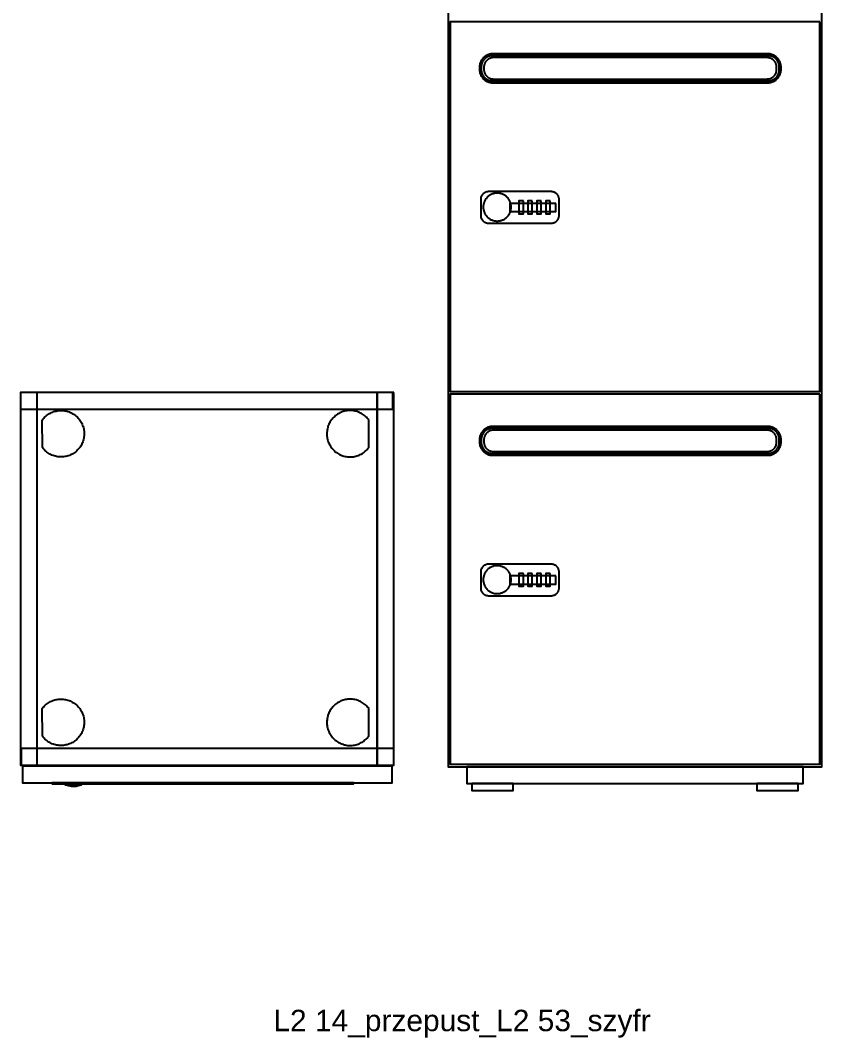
# Model space of a CAD drawing. Header units: millimetres. Extents: x 1075 to 13200, y 678 to 7235.
# Drawn here: x 4226 to 5087, y 921 to 2014 of the extents above; entities that cross this region are included whole.
import ezdxf

# ---------------------------------------------------------------- set-up
doc = ezdxf.new("R2010")
doc.units = ezdxf.units.MM
doc.styles.add('Arial', font='arial.ttf')

msp = doc.modelspace()

# ---------------------------------------------------------------- linework, layer by layer
at = {"color": 0}
for points in [[(4627.3, 1613.9), (4226.3, 1613.9), (4226.3, 1213.9), (4627.3, 1213.9)], [(4244.4, 1613.9), (4226.4, 1613.9), (4226.4, 1213.9), (4244.4, 1213.9)], [(4626.4, 1613.9), (4226.4, 1613.9), (4226.4, 1596.1), (4626.4, 1596.1)], [(4244.3, 1613.9), (4226.4, 1613.9), (4226.4, 1214), (4244.3, 1214)], [(4627.2, 1614), (4609.2, 1614), (4609.2, 1214), (4627.2, 1214)], [(4627.3, 1613.9), (4609.3, 1613.9), (4609.3, 1213.9), (4627.3, 1213.9)], [(4249.8, 1584.3), (4250.6, 1585.4), (4251.5, 1586.4), (4252.4, 1587.4), (4253.4, 1588.3), (4254.4, 1589.1), (4255.4, 1589.9), (4256.5, 1590.7), (4257.6, 1591.3), (4258.7, 1591.9), (4259.9, 1592.5), (4261.1, 1593), (4262.3, 1593.4), (4263.5, 1593.8), (4264.8, 1594), (4266, 1594.3), (4267.3, 1594.5), (4268.5, 1594.6), (4269.8, 1594.6), (4271.1, 1594.6), (4272.3, 1594.5), (4273.6, 1594.3), (4274.9, 1594.1), (4276.1, 1593.8), (4277.4, 1593.5), (4278.6, 1593.1), (4279.8, 1592.6), (4281, 1592), (4282.1, 1591.4), (4283.3, 1590.8), (4284.4, 1590), (4285.5, 1589.2), (4286.5, 1588.3), (4287.5, 1587.4), (4288.5, 1586.4), (4289.3, 1585.4), (4290.1, 1584.3), (4290.9, 1583.2), (4291.6, 1582.1), (4292.2, 1581), (4292.7, 1579.8), (4293.2, 1578.6), (4293.7, 1577.4), (4294, 1576.2), (4294.3, 1574.9), (4294.5, 1573.7), (4294.7, 1572.4), (4294.8, 1571.1), (4294.9, 1569.9), (4294.8, 1568.6), (4294.8, 1567.3), (4294.6, 1566.1), (4294.4, 1564.8), (4294.1, 1563.6), (4293.8, 1562.3), (4293.4, 1561.1), (4292.9, 1559.9), (4292.4, 1558.8), (4291.8, 1557.6), (4291.1, 1556.5), (4290.4, 1555.4), (4289.6, 1554.3), (4288.7, 1553.3), (4287.8, 1552.3), (4286.8, 1551.3), (4285.8, 1550.4), (4284.7, 1549.6), (4283.6, 1548.8), (4282.5, 1548.1), (4281.3, 1547.5), (4280.1, 1546.9), (4278.9, 1546.4), (4277.7, 1546), (4276.5, 1545.6), (4275.2, 1545.3), (4274, 1545.1), (4272.7, 1544.9), (4271.4, 1544.8), (4270.2, 1544.8), (4268.9, 1544.8), (4267.6, 1544.9), (4266.4, 1545), (4265.1, 1545.3), (4263.9, 1545.5), (4262.6, 1545.9), (4261.4, 1546.3), (4260.2, 1546.7), (4259.1, 1547.3), (4257.9, 1547.9), (4256.8, 1548.5), (4255.7, 1549.2), (4254.7, 1550), (4253.7, 1550.8), (4252.7, 1551.7), (4251.7, 1552.7), (4250.8, 1553.7), (4250, 1554.8)], [(4600.5, 1584.3), (4599.7, 1585.4), (4598.8, 1586.4), (4597.9, 1587.4), (4596.9, 1588.3), (4595.9, 1589.1), (4594.9, 1589.9), (4593.8, 1590.7), (4592.7, 1591.3), (4591.5, 1591.9), (4590.4, 1592.5), (4589.2, 1593), (4588, 1593.4), (4586.8, 1593.8), (4585.5, 1594), (4584.3, 1594.3), (4583, 1594.5), (4581.8, 1594.6), (4580.5, 1594.6), (4579.2, 1594.6), (4578, 1594.5), (4576.7, 1594.3), (4575.4, 1594.1), (4574.2, 1593.8), (4572.9, 1593.5), (4571.7, 1593.1), (4570.5, 1592.6), (4569.3, 1592), (4568.2, 1591.4), (4567, 1590.8), (4565.9, 1590), (4564.8, 1589.2), (4563.8, 1588.3), (4562.8, 1587.4), (4561.8, 1586.4), (4561, 1585.4), (4560.1, 1584.3), (4559.4, 1583.2), (4558.7, 1582.1), (4558.1, 1581), (4557.6, 1579.8), (4557.1, 1578.6), (4556.6, 1577.4), (4556.3, 1576.2), (4556, 1574.9), (4555.7, 1573.7), (4555.6, 1572.4), (4555.5, 1571.1), (4555.4, 1569.9), (4555.4, 1568.6), (4555.5, 1567.3), (4555.7, 1566.1), (4555.9, 1564.8), (4556.2, 1563.6), (4556.5, 1562.3), (4556.9, 1561.1), (4557.4, 1559.9), (4557.9, 1558.8), (4558.5, 1557.6), (4559.2, 1556.5), (4559.9, 1555.4), (4560.7, 1554.3), (4561.6, 1553.3), (4562.5, 1552.3), (4563.5, 1551.3), (4564.5, 1550.4), (4565.6, 1549.6), (4566.7, 1548.8), (4567.8, 1548.1), (4569, 1547.5), (4570.2, 1546.9), (4571.4, 1546.4), (4572.6, 1546), (4573.8, 1545.6), (4575.1, 1545.3), (4576.3, 1545.1), (4577.6, 1544.9), (4578.9, 1544.8), (4580.1, 1544.8), (4581.4, 1544.8), (4582.7, 1544.9), (4583.9, 1545), (4585.2, 1545.3), (4586.4, 1545.5), (4587.6, 1545.9), (4588.9, 1546.3), (4590, 1546.7), (4591.2, 1547.3), (4592.4, 1547.9), (4593.5, 1548.5), (4594.6, 1549.2), (4595.6, 1550), (4596.6, 1550.8), (4597.6, 1551.7), (4598.6, 1552.7), (4599.5, 1553.7), (4600.3, 1554.8)], [(4249.8, 1274.5), (4250.6, 1275.6), (4251.5, 1276.6), (4252.4, 1277.6), (4253.4, 1278.5), (4254.4, 1279.3), (4255.4, 1280.1), (4256.5, 1280.8), (4257.6, 1281.5), (4258.7, 1282.1), (4259.9, 1282.7), (4261.1, 1283.1), (4262.3, 1283.6), (4263.5, 1283.9), (4264.8, 1284.2), (4266, 1284.5), (4267.3, 1284.6), (4268.5, 1284.7), (4269.8, 1284.8), (4271.1, 1284.8), (4272.3, 1284.7), (4273.6, 1284.5), (4274.9, 1284.3), (4276.1, 1284), (4277.4, 1283.7), (4278.6, 1283.3), (4279.8, 1282.8), (4281, 1282.2), (4282.1, 1281.6), (4283.3, 1280.9), (4284.4, 1280.2), (4285.5, 1279.4), (4286.5, 1278.5), (4287.5, 1277.5), (4288.5, 1276.6), (4289.3, 1275.5), (4290.1, 1274.5), (4290.9, 1273.4), (4291.6, 1272.3), (4292.2, 1271.1), (4292.7, 1270), (4293.2, 1268.8), (4293.7, 1267.6), (4294, 1266.3), (4294.3, 1265.1), (4294.5, 1263.8), (4294.7, 1262.6), (4294.8, 1261.3), (4294.9, 1260.1), (4294.8, 1258.8), (4294.8, 1257.5), (4294.6, 1256.3), (4294.4, 1255), (4294.1, 1253.8), (4293.8, 1252.5), (4293.4, 1251.3), (4292.9, 1250.1), (4292.4, 1248.9), (4291.8, 1247.8), (4291.1, 1246.7), (4290.4, 1245.6), (4289.6, 1244.5), (4288.7, 1243.5), (4287.8, 1242.5), (4286.8, 1241.5), (4285.8, 1240.6), (4284.7, 1239.8), (4283.6, 1239), (4282.5, 1238.3), (4281.3, 1237.7), (4280.1, 1237.1), (4278.9, 1236.6), (4277.7, 1236.2), (4276.5, 1235.8), (4275.2, 1235.5), (4274, 1235.3), (4272.7, 1235.1), (4271.4, 1235), (4270.2, 1235), (4268.9, 1235), (4267.6, 1235.1), (4266.4, 1235.2), (4265.1, 1235.4), (4263.9, 1235.7), (4262.6, 1236.1), (4261.4, 1236.5), (4260.2, 1236.9), (4259.1, 1237.5), (4257.9, 1238), (4256.8, 1238.7), (4255.7, 1239.4), (4254.7, 1240.2), (4253.7, 1241), (4252.7, 1241.9), (4251.7, 1242.9), (4250.8, 1243.9), (4250, 1245)], [(4600.5, 1274.5), (4599.7, 1275.6), (4598.8, 1276.6), (4597.9, 1277.6), (4596.9, 1278.5), (4595.9, 1279.3), (4594.9, 1280.1), (4593.8, 1280.8), (4592.7, 1281.5), (4591.5, 1282.1), (4590.4, 1282.7), (4589.2, 1283.1), (4588, 1283.6), (4586.8, 1283.9), (4585.5, 1284.2), (4584.3, 1284.5), (4583, 1284.6), (4581.8, 1284.7), (4580.5, 1284.8), (4579.2, 1284.8), (4578, 1284.7), (4576.7, 1284.5), (4575.4, 1284.3), (4574.2, 1284), (4572.9, 1283.7), (4571.7, 1283.3), (4570.5, 1282.8), (4569.3, 1282.2), (4568.2, 1281.6), (4567, 1280.9), (4565.9, 1280.2), (4564.8, 1279.4), (4563.8, 1278.5), (4562.8, 1277.5), (4561.8, 1276.6), (4561, 1275.5), (4560.1, 1274.5), (4559.4, 1273.4), (4558.7, 1272.3), (4558.1, 1271.1), (4557.6, 1270), (4557.1, 1268.8), (4556.6, 1267.6), (4556.3, 1266.3), (4556, 1265.1), (4555.7, 1263.8), (4555.6, 1262.6), (4555.5, 1261.3), (4555.4, 1260.1), (4555.4, 1258.8), (4555.5, 1257.5), (4555.7, 1256.3), (4555.9, 1255), (4556.2, 1253.8), (4556.5, 1252.5), (4556.9, 1251.3), (4557.4, 1250.1), (4557.9, 1248.9), (4558.5, 1247.8), (4559.2, 1246.7), (4559.9, 1245.6), (4560.7, 1244.5), (4561.6, 1243.5), (4562.5, 1242.5), (4563.5, 1241.5), (4564.5, 1240.6), (4565.6, 1239.8), (4566.7, 1239), (4567.8, 1238.3), (4569, 1237.7), (4570.2, 1237.1), (4571.4, 1236.6), (4572.6, 1236.2), (4573.8, 1235.8), (4575.1, 1235.5), (4576.3, 1235.3), (4577.6, 1235.1), (4578.9, 1235), (4580.1, 1235), (4581.4, 1235), (4582.7, 1235.1), (4583.9, 1235.2), (4585.2, 1235.4), (4586.4, 1235.7), (4587.6, 1236.1), (4588.9, 1236.5), (4590, 1236.9), (4591.2, 1237.5), (4592.4, 1238), (4593.5, 1238.7), (4594.6, 1239.4), (4595.6, 1240.2), (4596.6, 1241), (4597.6, 1241.9), (4598.6, 1242.9), (4599.5, 1243.9), (4600.3, 1245)], [(4627.3, 1231.9), (4227.3, 1231.9), (4227.3, 1213.9), (4627.3, 1213.9)], [(4625.7, 1212.8), (4228.7, 1212.8), (4228.7, 1194.8), (4625.7, 1194.8)], [(4584.2, 1194.9), (4260.2, 1194.9), (4260.2, 1194.4), (4260.2, 1194.4), (4260.2, 1194.3), (4260.3, 1194.3), (4260.3, 1194.3), (4260.3, 1194.3), (4260.3, 1194.2), (4260.3, 1194.2), (4260.3, 1194.2), (4260.3, 1194.2), (4260.3, 1194.1), (4260.3, 1194.1), (4260.3, 1194.1), (4260.3, 1194.1), (4260.4, 1194.1), (4260.4, 1194), (4260.4, 1194), (4260.4, 1194), (4260.4, 1194), (4260.5, 1194), (4260.5, 1194), (4260.5, 1193.9), (4260.5, 1193.9), (4260.5, 1193.9), (4260.6, 1193.9), (4260.6, 1193.9), (4260.6, 1193.9), (4260.6, 1193.9), (4260.7, 1193.9), (4260.7, 1193.9), (4260.7, 1193.9), (4260.7, 1193.9), (4260.8, 1193.9), (4583.7, 1193.9), (4583.7, 1193.9), (4583.8, 1193.9), (4583.8, 1193.9), (4583.8, 1193.9), (4583.8, 1193.9), (4583.9, 1193.9), (4583.9, 1193.9), (4583.9, 1193.9), (4583.9, 1193.9), (4584, 1193.9), (4584, 1193.9), (4584, 1194), (4584, 1194), (4584, 1194), (4584.1, 1194), (4584.1, 1194), (4584.1, 1194), (4584.1, 1194.1), (4584.1, 1194.1), (4584.1, 1194.1), (4584.2, 1194.1), (4584.2, 1194.1), (4584.2, 1194.2), (4584.2, 1194.2), (4584.2, 1194.2), (4584.2, 1194.2), (4584.2, 1194.3), (4584.2, 1194.3), (4584.2, 1194.3), (4584.2, 1194.3), (4584.2, 1194.4), (4584.2, 1194.4)], [(4292, 1193.9), (4274.5, 1193.9), (4274.5, 1192.7), (4292, 1192.7)]]:
    msp.add_lwpolyline(points, close=True, dxfattribs=at)
msp.add_lwpolyline([(4275.5, 1192.7), (4276.8, 1192.3), (4278, 1191.9), (4279.4, 1191.6), (4280.7, 1191.4), (4282, 1191.2), (4283.4, 1191.2), (4284.8, 1191.2), (4286.1, 1191.4), (4287.4, 1191.6), (4288.8, 1191.9), (4290.1, 1192.3), (4291.3, 1192.7)], dxfattribs=at)
for points in [[(5086.7, 2812, 0), (4685.7, 2812, 0), (4685.7, 1212, 0), (5086.7, 1212, 0)], [(5084.7, 2012, 0), (4687.7, 2012, 0), (4687.7, 1615, 0), (5084.7, 1615, 0)], [(5043.2, 1963, 0), (5043.2, 1963.7, 0), (5043.1, 1964.5, 0), (5043, 1965.2, 0), (5042.9, 1965.9, 0), (5042.7, 1966.6, 0), (5042.5, 1967.3, 0), (5042.3, 1968, 0), (5042, 1968.6, 0), (5041.7, 1969.3, 0), (5041.4, 1969.9, 0), (5041.1, 1970.5, 0), (5040.7, 1971.1, 0), (5040.3, 1971.7, 0), (5039.9, 1972.2, 0), (5039.4, 1972.8, 0), (5038.9, 1973.3, 0), (5038.4, 1973.7, 0), (5037.9, 1974.2, 0), (5037.3, 1974.6, 0), (5036.8, 1975, 0), (5036.2, 1975.4, 0), (5035.6, 1975.8, 0), (5034.9, 1976.1, 0), (5034.3, 1976.4, 0), (5033.6, 1976.6, 0), (5033, 1976.9, 0), (5032.3, 1977.1, 0), (5031.6, 1977.2, 0), (5030.9, 1977.4, 0), (5030.1, 1977.4, 0), (5029.4, 1977.5, 0), (5028.7, 1977.5, 0), (4733.7, 1977.5, 0), (4733, 1977.5, 0), (4732.2, 1977.4, 0), (4731.5, 1977.4, 0), (4730.8, 1977.2, 0), (4730.1, 1977.1, 0), (4729.4, 1976.9, 0), (4728.7, 1976.6, 0), (4728, 1976.4, 0), (4727.4, 1976.1, 0), (4726.8, 1975.8, 0), (4726.2, 1975.4, 0), (4725.6, 1975, 0), (4725, 1974.6, 0), (4724.5, 1974.2, 0), (4723.9, 1973.7, 0), (4723.4, 1973.3, 0), (4723, 1972.8, 0), (4722.5, 1972.2, 0), (4722.1, 1971.7, 0), (4721.7, 1971.1, 0), (4721.3, 1970.5, 0), (4720.9, 1969.9, 0), (4720.6, 1969.3, 0), (4720.3, 1968.6, 0), (4720.1, 1968, 0), (4719.8, 1967.3, 0), (4719.6, 1966.6, 0), (4719.5, 1965.9, 0), (4719.3, 1965.2, 0), (4719.3, 1964.5, 0), (4719.2, 1963.7, 0), (4719.2, 1963, 0), (4719.2, 1961, 0), (4719.2, 1960.3, 0), (4719.3, 1959.6, 0), (4719.3, 1958.8, 0), (4719.5, 1958.1, 0), (4719.6, 1957.4, 0), (4719.8, 1956.7, 0), (4720.1, 1956.1, 0), (4720.3, 1955.4, 0), (4720.6, 1954.7, 0), (4720.9, 1954.1, 0), (4721.3, 1953.5, 0), (4721.7, 1952.9, 0), (4722.1, 1952.4, 0), (4722.5, 1951.8, 0), (4723, 1951.3, 0), (4723.4, 1950.8, 0), (4723.9, 1950.3, 0), (4724.5, 1949.8, 0), (4725, 1949.4, 0), (4725.6, 1949, 0), (4726.2, 1948.6, 0), (4726.8, 1948.3, 0), (4727.4, 1948, 0), (4728, 1947.7, 0), (4728.7, 1947.4, 0), (4729.4, 1947.2, 0), (4730.1, 1947, 0), (4730.8, 1946.8, 0), (4731.5, 1946.7, 0), (4732.2, 1946.6, 0), (4733, 1946.5, 0), (4733.7, 1946.5, 0), (5028.7, 1946.5, 0), (5029.4, 1946.5, 0), (5030.1, 1946.6, 0), (5030.9, 1946.7, 0), (5031.6, 1946.8, 0), (5032.3, 1947, 0), (5033, 1947.2, 0), (5033.6, 1947.4, 0), (5034.3, 1947.7, 0), (5034.9, 1948, 0), (5035.6, 1948.3, 0), (5036.2, 1948.6, 0), (5036.8, 1949, 0), (5037.3, 1949.4, 0), (5037.9, 1949.8, 0), (5038.4, 1950.3, 0), (5038.9, 1950.8, 0), (5039.4, 1951.3, 0), (5039.9, 1951.8, 0), (5040.3, 1952.4, 0), (5040.7, 1952.9, 0), (5041.1, 1953.5, 0), (5041.4, 1954.1, 0), (5041.7, 1954.7, 0), (5042, 1955.4, 0), (5042.3, 1956.1, 0), (5042.5, 1956.7, 0), (5042.7, 1957.4, 0), (5042.9, 1958.1, 0), (5043, 1958.8, 0), (5043.1, 1959.6, 0), (5043.2, 1960.3, 0), (5043.2, 1961, 0)], [(5041.2, 1963.5, 0), (5041.2, 1964.1, 0), (5041.1, 1964.7, 0), (5041, 1965.3, 0), (5040.9, 1965.9, 0), (5040.8, 1966.5, 0), (5040.6, 1967.1, 0), (5040.4, 1967.6, 0), (5040.2, 1968.2, 0), (5040, 1968.7, 0), (5039.7, 1969.2, 0), (5039.4, 1969.7, 0), (5039.1, 1970.2, 0), (5038.8, 1970.7, 0), (5038.4, 1971.2, 0), (5038.1, 1971.6, 0), (5037.7, 1972, 0), (5037.2, 1972.4, 0), (5036.8, 1972.8, 0), (5036.4, 1973.1, 0), (5035.9, 1973.5, 0), (5035.4, 1973.8, 0), (5034.9, 1974.1, 0), (5034.4, 1974.3, 0), (5033.8, 1974.6, 0), (5033.3, 1974.8, 0), (5032.7, 1975, 0), (5032.2, 1975.1, 0), (5031.6, 1975.3, 0), (5031, 1975.4, 0), (5030.4, 1975.5, 0), (5029.8, 1975.5, 0), (5029.2, 1975.5, 0), (4733.2, 1975.5, 0), (4732.6, 1975.5, 0), (4732, 1975.5, 0), (4731.4, 1975.4, 0), (4730.8, 1975.3, 0), (4730.2, 1975.1, 0), (4729.6, 1975, 0), (4729.1, 1974.8, 0), (4728.5, 1974.6, 0), (4728, 1974.3, 0), (4727.5, 1974.1, 0), (4727, 1973.8, 0), (4726.5, 1973.5, 0), (4726, 1973.1, 0), (4725.5, 1972.8, 0), (4725.1, 1972.4, 0), (4724.7, 1972, 0), (4724.3, 1971.6, 0), (4723.9, 1971.2, 0), (4723.6, 1970.7, 0), (4723.2, 1970.2, 0), (4722.9, 1969.7, 0), (4722.6, 1969.2, 0), (4722.4, 1968.7, 0), (4722.1, 1968.2, 0), (4721.9, 1967.6, 0), (4721.7, 1967.1, 0), (4721.6, 1966.5, 0), (4721.4, 1965.9, 0), (4721.3, 1965.3, 0), (4721.2, 1964.7, 0), (4721.2, 1964.1, 0), (4721.2, 1963.5, 0), (4721.2, 1960.5, 0), (4721.2, 1959.9, 0), (4721.2, 1959.3, 0), (4721.3, 1958.7, 0), (4721.4, 1958.1, 0), (4721.6, 1957.5, 0), (4721.7, 1957, 0), (4721.9, 1956.4, 0), (4722.1, 1955.9, 0), (4722.4, 1955.3, 0), (4722.6, 1954.8, 0), (4722.9, 1954.3, 0), (4723.2, 1953.8, 0), (4723.6, 1953.3, 0), (4723.9, 1952.9, 0), (4724.3, 1952.5, 0), (4724.7, 1952, 0), (4725.1, 1951.6, 0), (4725.5, 1951.3, 0), (4726, 1950.9, 0), (4726.5, 1950.6, 0), (4727, 1950.3, 0), (4727.5, 1950, 0), (4728, 1949.7, 0), (4728.5, 1949.5, 0), (4729.1, 1949.2, 0), (4729.6, 1949.1, 0), (4730.2, 1948.9, 0), (4730.8, 1948.8, 0), (4731.4, 1948.7, 0), (4732, 1948.6, 0), (4732.6, 1948.5, 0), (4733.2, 1948.5, 0), (5029.2, 1948.5, 0), (5029.8, 1948.5, 0), (5030.4, 1948.6, 0), (5031, 1948.7, 0), (5031.6, 1948.8, 0), (5032.2, 1948.9, 0), (5032.7, 1949.1, 0), (5033.3, 1949.2, 0), (5033.8, 1949.5, 0), (5034.4, 1949.7, 0), (5034.9, 1950, 0), (5035.4, 1950.3, 0), (5035.9, 1950.6, 0), (5036.4, 1950.9, 0), (5036.8, 1951.3, 0), (5037.2, 1951.6, 0), (5037.7, 1952, 0), (5038.1, 1952.5, 0), (5038.4, 1952.9, 0), (5038.8, 1953.3, 0), (5039.1, 1953.8, 0), (5039.4, 1954.3, 0), (5039.7, 1954.8, 0), (5040, 1955.3, 0), (5040.2, 1955.9, 0), (5040.4, 1956.4, 0), (5040.6, 1957, 0), (5040.8, 1957.5, 0), (5040.9, 1958.1, 0), (5041, 1958.7, 0), (5041.1, 1959.3, 0), (5041.2, 1959.9, 0), (5041.2, 1960.5, 0)], [(5038.3, 1963.3, 0), (5038.3, 1963.8, 0), (5038.2, 1964.4, 0), (5038.2, 1964.9, 0), (5038.1, 1965.4, 0), (5038, 1965.9, 0), (5037.8, 1966.3, 0), (5037.7, 1966.8, 0), (5037.5, 1967.3, 0), (5037.3, 1967.7, 0), (5037.1, 1968.2, 0), (5036.8, 1968.6, 0), (5036.5, 1969, 0), (5036.3, 1969.4, 0), (5036, 1969.8, 0), (5035.6, 1970.2, 0), (5035.3, 1970.5, 0), (5035, 1970.8, 0), (5034.6, 1971.2, 0), (5034.2, 1971.5, 0), (5033.8, 1971.8, 0), (5033.4, 1972, 0), (5033, 1972.3, 0), (5032.5, 1972.5, 0), (5032.1, 1972.7, 0), (5031.6, 1972.9, 0), (5031.1, 1973, 0), (5030.7, 1973.2, 0), (5030.2, 1973.3, 0), (5029.7, 1973.4, 0), (5029.2, 1973.4, 0), (5028.6, 1973.5, 0), (5028.1, 1973.5, 0), (4734.2, 1973.5, 0), (4733.7, 1973.5, 0), (4733.2, 1973.4, 0), (4732.7, 1973.4, 0), (4732.2, 1973.3, 0), (4731.7, 1973.2, 0), (4731.2, 1973, 0), (4730.7, 1972.9, 0), (4730.3, 1972.7, 0), (4729.8, 1972.5, 0), (4729.4, 1972.3, 0), (4729, 1972, 0), (4728.6, 1971.8, 0), (4728.2, 1971.5, 0), (4727.8, 1971.2, 0), (4727.4, 1970.8, 0), (4727, 1970.5, 0), (4726.7, 1970.2, 0), (4726.4, 1969.8, 0), (4726.1, 1969.4, 0), (4725.8, 1969, 0), (4725.5, 1968.6, 0), (4725.3, 1968.2, 0), (4725.1, 1967.7, 0), (4724.9, 1967.3, 0), (4724.7, 1966.8, 0), (4724.5, 1966.3, 0), (4724.4, 1965.9, 0), (4724.3, 1965.4, 0), (4724.2, 1964.9, 0), (4724.1, 1964.4, 0), (4724.1, 1963.8, 0), (4724.1, 1963.3, 0), (4724.1, 1960.7, 0), (4724.1, 1960.2, 0), (4724.1, 1959.7, 0), (4724.2, 1959.2, 0), (4724.3, 1958.7, 0), (4724.4, 1958.2, 0), (4724.5, 1957.7, 0), (4724.7, 1957.2, 0), (4724.9, 1956.8, 0), (4725.1, 1956.3, 0), (4725.3, 1955.9, 0), (4725.5, 1955.4, 0), (4725.8, 1955, 0), (4726.1, 1954.6, 0), (4726.4, 1954.3, 0), (4726.7, 1953.9, 0), (4727, 1953.5, 0), (4727.4, 1953.2, 0), (4727.8, 1952.9, 0), (4728.2, 1952.6, 0), (4728.6, 1952.3, 0), (4729, 1952, 0), (4729.4, 1951.8, 0), (4729.8, 1951.6, 0), (4730.3, 1951.3, 0), (4730.7, 1951.2, 0), (4731.2, 1951, 0), (4731.7, 1950.9, 0), (4732.2, 1950.8, 0), (4732.7, 1950.7, 0), (4733.2, 1950.6, 0), (4733.7, 1950.6, 0), (4734.2, 1950.5, 0), (5028.1, 1950.5, 0), (5028.6, 1950.6, 0), (5029.2, 1950.6, 0), (5029.7, 1950.7, 0), (5030.2, 1950.8, 0), (5030.7, 1950.9, 0), (5031.1, 1951, 0), (5031.6, 1951.2, 0), (5032.1, 1951.3, 0), (5032.5, 1951.6, 0), (5033, 1951.8, 0), (5033.4, 1952, 0), (5033.8, 1952.3, 0), (5034.2, 1952.6, 0), (5034.6, 1952.9, 0), (5035, 1953.2, 0), (5035.3, 1953.5, 0), (5035.6, 1953.9, 0), (5036, 1954.3, 0), (5036.3, 1954.6, 0), (5036.5, 1955, 0), (5036.8, 1955.4, 0), (5037.1, 1955.9, 0), (5037.3, 1956.3, 0), (5037.5, 1956.8, 0), (5037.7, 1957.2, 0), (5037.8, 1957.7, 0), (5038, 1958.2, 0), (5038.1, 1958.7, 0), (5038.2, 1959.2, 0), (5038.2, 1959.7, 0), (5038.3, 1960.2, 0), (5038.3, 1960.7, 0)], [(4804.8, 1821.2, 0.5), (4804.8, 1821.6, 0.5), (4804.7, 1822, 0.5), (4804.7, 1822.5, 0.5), (4804.6, 1822.9, 0.5), (4804.5, 1823.3, 0.5), (4804.4, 1823.7, 0.5), (4804.3, 1824.1, 0.5), (4804.1, 1824.4, 0.5), (4804, 1824.8, 0.5), (4803.8, 1825.2, 0.5), (4803.6, 1825.5, 0.5), (4803.4, 1825.9, 0.5), (4803.1, 1826.2, 0.5), (4802.9, 1826.5, 0.5), (4802.6, 1826.8, 0.5), (4802.3, 1827.1, 0.5), (4802, 1827.4, 0.5), (4801.7, 1827.7, 0.5), (4801.4, 1827.9, 0.5), (4801.1, 1828.1, 0.5), (4800.7, 1828.4, 0.5), (4800.4, 1828.6, 0.5), (4800, 1828.7, 0.5), (4799.7, 1828.9, 0.5), (4799.3, 1829.1, 0.5), (4798.9, 1829.2, 0.5), (4798.5, 1829.3, 0.5), (4798.1, 1829.4, 0.5), (4797.7, 1829.5, 0.5), (4797.2, 1829.5, 0.5), (4796.8, 1829.6, 0.5), (4796.4, 1829.6, 0.5), (4729, 1829.6, 0.5), (4728.5, 1829.6, 0.5), (4728.1, 1829.5, 0.5), (4727.7, 1829.5, 0.5), (4727.3, 1829.4, 0.5), (4726.9, 1829.3, 0.5), (4726.5, 1829.2, 0.5), (4726.1, 1829.1, 0.5), (4725.7, 1828.9, 0.5), (4725.3, 1828.7, 0.5), (4725, 1828.6, 0.5), (4724.6, 1828.4, 0.5), (4724.3, 1828.1, 0.5), (4723.9, 1827.9, 0.5), (4723.6, 1827.7, 0.5), (4723.3, 1827.4, 0.5), (4723, 1827.1, 0.5), (4722.7, 1826.8, 0.5), (4722.5, 1826.5, 0.5), (4722.2, 1826.2, 0.5), (4722, 1825.9, 0.5), (4721.8, 1825.5, 0.5), (4721.6, 1825.2, 0.5), (4721.4, 1824.8, 0.5), (4721.2, 1824.4, 0.5), (4721.1, 1824.1, 0.5), (4720.9, 1823.7, 0.5), (4720.8, 1823.3, 0.5), (4720.7, 1822.9, 0.5), (4720.7, 1822.5, 0.5), (4720.6, 1822, 0.5), (4720.6, 1821.6, 0.5), (4720.6, 1821.2, 0.5), (4720.6, 1804.2, 0.5), (4720.6, 1803.8, 0.5), (4720.6, 1803.4, 0.5), (4720.7, 1802.9, 0.5), (4720.7, 1802.5, 0.5), (4720.8, 1802.1, 0.5), (4720.9, 1801.7, 0.5), (4721.1, 1801.3, 0.5), (4721.2, 1800.9, 0.5), (4721.4, 1800.6, 0.5), (4721.6, 1800.2, 0.5), (4721.8, 1799.9, 0.5), (4722, 1799.5, 0.5), (4722.2, 1799.2, 0.5), (4722.5, 1798.9, 0.5), (4722.7, 1798.6, 0.5), (4723, 1798.3, 0.5), (4723.3, 1798, 0.5), (4723.6, 1797.7, 0.5), (4723.9, 1797.5, 0.5), (4724.3, 1797.2, 0.5), (4724.6, 1797, 0.5), (4725, 1796.8, 0.5), (4725.3, 1796.6, 0.5), (4725.7, 1796.5, 0.5), (4726.1, 1796.3, 0.5), (4726.5, 1796.2, 0.5), (4726.9, 1796.1, 0.5), (4727.3, 1796, 0.5), (4727.7, 1795.9, 0.5), (4728.1, 1795.9, 0.5), (4728.5, 1795.8, 0.5), (4729, 1795.8, 0.5), (4796.4, 1795.8, 0.5), (4796.8, 1795.8, 0.5), (4797.2, 1795.9, 0.5), (4797.7, 1795.9, 0.5), (4798.1, 1796, 0.5), (4798.5, 1796.1, 0.5), (4798.9, 1796.2, 0.5), (4799.3, 1796.3, 0.5), (4799.7, 1796.5, 0.5), (4800, 1796.6, 0.5), (4800.4, 1796.8, 0.5), (4800.7, 1797, 0.5), (4801.1, 1797.2, 0.5), (4801.4, 1797.5, 0.5), (4801.7, 1797.7, 0.5), (4802, 1798, 0.5), (4802.3, 1798.3, 0.5), (4802.6, 1798.6, 0.5), (4802.9, 1798.9, 0.5), (4803.1, 1799.2, 0.5), (4803.4, 1799.5, 0.5), (4803.6, 1799.9, 0.5), (4803.8, 1800.2, 0.5), (4804, 1800.6, 0.5), (4804.1, 1800.9, 0.5), (4804.3, 1801.3, 0.5), (4804.4, 1801.7, 0.5), (4804.5, 1802.1, 0.5), (4804.6, 1802.5, 0.5), (4804.7, 1802.9, 0.5), (4804.7, 1803.4, 0.5), (4804.8, 1803.8, 0.5), (4804.8, 1804.2, 0.5)], [(4753.3, 1813, 0.5), (4753.3, 1813.8, 0.5), (4753.2, 1814.6, 0.5), (4753.1, 1815.3, 0.5), (4753, 1816, 0.5), (4752.8, 1816.8, 0.5), (4752.6, 1817.5, 0.5), (4752.4, 1818.2, 0.5), (4752.1, 1818.9, 0.5), (4751.8, 1819.5, 0.5), (4751.5, 1820.2, 0.5), (4751.1, 1820.8, 0.5), (4750.7, 1821.4, 0.5), (4750.3, 1822, 0.5), (4749.9, 1822.6, 0.5), (4749.4, 1823.1, 0.5), (4748.9, 1823.6, 0.5), (4748.4, 1824.1, 0.5), (4747.8, 1824.6, 0.5), (4747.3, 1825, 0.5), (4746.7, 1825.5, 0.5), (4746.1, 1825.9, 0.5), (4745.4, 1826.2, 0.5), (4744.8, 1826.5, 0.5), (4744.1, 1826.8, 0.5), (4743.4, 1827.1, 0.5), (4742.7, 1827.3, 0.5), (4742, 1827.6, 0.5), (4741.3, 1827.7, 0.5), (4740.6, 1827.9, 0.5), (4739.8, 1827.9, 0.5), (4739.1, 1828, 0.5), (4738.3, 1828, 0.5), (4737.5, 1828, 0.5), (4736.8, 1827.9, 0.5), (4736, 1827.9, 0.5), (4735.3, 1827.7, 0.5), (4734.5, 1827.6, 0.5), (4733.8, 1827.3, 0.5), (4733.1, 1827.1, 0.5), (4732.5, 1826.8, 0.5), (4731.8, 1826.5, 0.5), (4731.1, 1826.2, 0.5), (4730.5, 1825.9, 0.5), (4729.9, 1825.5, 0.5), (4729.3, 1825, 0.5), (4728.7, 1824.6, 0.5), (4728.2, 1824.1, 0.5), (4727.7, 1823.6, 0.5), (4727.2, 1823.1, 0.5), (4726.7, 1822.6, 0.5), (4726.3, 1822, 0.5), (4725.8, 1821.4, 0.5), (4725.5, 1820.8, 0.5), (4725.1, 1820.2, 0.5), (4724.8, 1819.5, 0.5), (4724.5, 1818.9, 0.5), (4724.2, 1818.2, 0.5), (4724, 1817.5, 0.5), (4723.8, 1816.8, 0.5), (4723.6, 1816, 0.5), (4723.5, 1815.3, 0.5), (4723.4, 1814.6, 0.5), (4723.3, 1813.8, 0.5), (4723.3, 1813, 0.5), (4723.3, 1812.2, 0.5), (4723.4, 1811.5, 0.5), (4723.5, 1810.7, 0.5), (4723.6, 1810, 0.5), (4723.8, 1809.3, 0.5), (4724, 1808.6, 0.5), (4724.2, 1807.9, 0.5), (4724.5, 1807.2, 0.5), (4724.8, 1806.5, 0.5), (4725.1, 1805.9, 0.5), (4725.5, 1805.2, 0.5), (4725.8, 1804.6, 0.5), (4726.3, 1804, 0.5), (4726.7, 1803.5, 0.5), (4727.2, 1802.9, 0.5), (4727.7, 1802.4, 0.5), (4728.2, 1801.9, 0.5), (4728.7, 1801.4, 0.5), (4729.3, 1801, 0.5), (4729.9, 1800.6, 0.5), (4730.5, 1800.2, 0.5), (4731.1, 1799.8, 0.5), (4731.8, 1799.5, 0.5), (4732.5, 1799.2, 0.5), (4733.1, 1798.9, 0.5), (4733.8, 1798.7, 0.5), (4734.5, 1798.5, 0.5), (4735.3, 1798.3, 0.5), (4736, 1798.2, 0.5), (4736.8, 1798.1, 0.5), (4737.5, 1798, 0.5), (4738.3, 1798, 0.5), (4739.1, 1798, 0.5), (4739.8, 1798.1, 0.5), (4740.6, 1798.2, 0.5), (4741.3, 1798.3, 0.5), (4742, 1798.5, 0.5), (4742.7, 1798.7, 0.5), (4743.4, 1798.9, 0.5), (4744.1, 1799.2, 0.5), (4744.8, 1799.5, 0.5), (4745.4, 1799.8, 0.5), (4746.1, 1800.2, 0.5), (4746.7, 1800.6, 0.5), (4747.3, 1801, 0.5), (4747.8, 1801.4, 0.5), (4748.4, 1801.9, 0.5), (4748.9, 1802.4, 0.5), (4749.4, 1802.9, 0.5), (4749.9, 1803.5, 0.5), (4750.3, 1804, 0.5), (4750.7, 1804.6, 0.5), (4751.1, 1805.2, 0.5), (4751.5, 1805.9, 0.5), (4751.8, 1806.5, 0.5), (4752.1, 1807.2, 0.5), (4752.4, 1807.9, 0.5), (4752.6, 1808.6, 0.5), (4752.8, 1809.3, 0.5), (4753, 1810, 0.5), (4753.1, 1810.7, 0.5), (4753.2, 1811.5, 0.5), (4753.3, 1812.2, 0.5)], [(4801.4, 1817, 0.5), (4751.7, 1817, 0.5), (4751.7, 1808.2, 0.5), (4801.4, 1808.2, 0.5)], [(4766.5, 1819.6, 0.5), (4761.7, 1819.6, 0.5), (4761.7, 1805.9, 0.5), (4766.5, 1805.9, 0.5)], [(4776, 1819.6, 0.5), (4771.3, 1819.6, 0.5), (4771.3, 1805.9, 0.5), (4776, 1805.9, 0.5)], [(4785.5, 1819.6, 0.5), (4780.8, 1819.6, 0.5), (4780.8, 1805.9, 0.5), (4785.5, 1805.9, 0.5)], [(4795.3, 1819.6, 0.5), (4790.5, 1819.6, 0.5), (4790.5, 1805.9, 0.5), (4795.3, 1805.9, 0.5)], [(5084.7, 1612, 0), (4687.7, 1612, 0), (4687.7, 1215, 0), (5084.7, 1215, 0)], [(5043.2, 1563, 0), (5043.2, 1563.7, 0), (5043.1, 1564.5, 0), (5043, 1565.2, 0), (5042.9, 1565.9, 0), (5042.7, 1566.6, 0), (5042.5, 1567.3, 0), (5042.3, 1568, 0), (5042, 1568.6, 0), (5041.7, 1569.3, 0), (5041.4, 1569.9, 0), (5041.1, 1570.5, 0), (5040.7, 1571.1, 0), (5040.3, 1571.7, 0), (5039.9, 1572.2, 0), (5039.4, 1572.8, 0), (5038.9, 1573.3, 0), (5038.4, 1573.7, 0), (5037.9, 1574.2, 0), (5037.3, 1574.6, 0), (5036.8, 1575, 0), (5036.2, 1575.4, 0), (5035.6, 1575.8, 0), (5034.9, 1576.1, 0), (5034.3, 1576.4, 0), (5033.6, 1576.6, 0), (5033, 1576.9, 0), (5032.3, 1577.1, 0), (5031.6, 1577.2, 0), (5030.9, 1577.4, 0), (5030.1, 1577.4, 0), (5029.4, 1577.5, 0), (5028.7, 1577.5, 0), (4733.7, 1577.5, 0), (4733, 1577.5, 0), (4732.2, 1577.4, 0), (4731.5, 1577.4, 0), (4730.8, 1577.2, 0), (4730.1, 1577.1, 0), (4729.4, 1576.9, 0), (4728.7, 1576.6, 0), (4728, 1576.4, 0), (4727.4, 1576.1, 0), (4726.8, 1575.8, 0), (4726.2, 1575.4, 0), (4725.6, 1575, 0), (4725, 1574.6, 0), (4724.5, 1574.2, 0), (4723.9, 1573.7, 0), (4723.4, 1573.3, 0), (4723, 1572.8, 0), (4722.5, 1572.2, 0), (4722.1, 1571.7, 0), (4721.7, 1571.1, 0), (4721.3, 1570.5, 0), (4720.9, 1569.9, 0), (4720.6, 1569.3, 0), (4720.3, 1568.6, 0), (4720.1, 1568, 0), (4719.8, 1567.3, 0), (4719.6, 1566.6, 0), (4719.5, 1565.9, 0), (4719.3, 1565.2, 0), (4719.3, 1564.5, 0), (4719.2, 1563.7, 0), (4719.2, 1563, 0), (4719.2, 1561, 0), (4719.2, 1560.3, 0), (4719.3, 1559.6, 0), (4719.3, 1558.8, 0), (4719.5, 1558.1, 0), (4719.6, 1557.4, 0), (4719.8, 1556.7, 0), (4720.1, 1556.1, 0), (4720.3, 1555.4, 0), (4720.6, 1554.7, 0), (4720.9, 1554.1, 0), (4721.3, 1553.5, 0), (4721.7, 1552.9, 0), (4722.1, 1552.4, 0), (4722.5, 1551.8, 0), (4723, 1551.3, 0), (4723.4, 1550.8, 0), (4723.9, 1550.3, 0), (4724.5, 1549.8, 0), (4725, 1549.4, 0), (4725.6, 1549, 0), (4726.2, 1548.6, 0), (4726.8, 1548.3, 0), (4727.4, 1548, 0), (4728, 1547.7, 0), (4728.7, 1547.4, 0), (4729.4, 1547.2, 0), (4730.1, 1547, 0), (4730.8, 1546.8, 0), (4731.5, 1546.7, 0), (4732.2, 1546.6, 0), (4733, 1546.5, 0), (4733.7, 1546.5, 0), (5028.7, 1546.5, 0), (5029.4, 1546.5, 0), (5030.1, 1546.6, 0), (5030.9, 1546.7, 0), (5031.6, 1546.8, 0), (5032.3, 1547, 0), (5033, 1547.2, 0), (5033.6, 1547.4, 0), (5034.3, 1547.7, 0), (5034.9, 1548, 0), (5035.6, 1548.3, 0), (5036.2, 1548.6, 0), (5036.8, 1549, 0), (5037.3, 1549.4, 0), (5037.9, 1549.8, 0), (5038.4, 1550.3, 0), (5038.9, 1550.8, 0), (5039.4, 1551.3, 0), (5039.9, 1551.8, 0), (5040.3, 1552.4, 0), (5040.7, 1552.9, 0), (5041.1, 1553.5, 0), (5041.4, 1554.1, 0), (5041.7, 1554.7, 0), (5042, 1555.4, 0), (5042.3, 1556.1, 0), (5042.5, 1556.7, 0), (5042.7, 1557.4, 0), (5042.9, 1558.1, 0), (5043, 1558.8, 0), (5043.1, 1559.6, 0), (5043.2, 1560.3, 0), (5043.2, 1561, 0)], [(5041.2, 1563.5, 0), (5041.2, 1564.1, 0), (5041.1, 1564.7, 0), (5041, 1565.3, 0), (5040.9, 1565.9, 0), (5040.8, 1566.5, 0), (5040.6, 1567.1, 0), (5040.4, 1567.6, 0), (5040.2, 1568.2, 0), (5040, 1568.7, 0), (5039.7, 1569.2, 0), (5039.4, 1569.7, 0), (5039.1, 1570.2, 0), (5038.8, 1570.7, 0), (5038.4, 1571.2, 0), (5038.1, 1571.6, 0), (5037.7, 1572, 0), (5037.2, 1572.4, 0), (5036.8, 1572.8, 0), (5036.4, 1573.1, 0), (5035.9, 1573.5, 0), (5035.4, 1573.8, 0), (5034.9, 1574.1, 0), (5034.4, 1574.3, 0), (5033.8, 1574.6, 0), (5033.3, 1574.8, 0), (5032.7, 1575, 0), (5032.2, 1575.1, 0), (5031.6, 1575.3, 0), (5031, 1575.4, 0), (5030.4, 1575.5, 0), (5029.8, 1575.5, 0), (5029.2, 1575.5, 0), (4733.2, 1575.5, 0), (4732.6, 1575.5, 0), (4732, 1575.5, 0), (4731.4, 1575.4, 0), (4730.8, 1575.3, 0), (4730.2, 1575.1, 0), (4729.6, 1575, 0), (4729.1, 1574.8, 0), (4728.5, 1574.6, 0), (4728, 1574.3, 0), (4727.5, 1574.1, 0), (4727, 1573.8, 0), (4726.5, 1573.5, 0), (4726, 1573.1, 0), (4725.5, 1572.8, 0), (4725.1, 1572.4, 0), (4724.7, 1572, 0), (4724.3, 1571.6, 0), (4723.9, 1571.2, 0), (4723.6, 1570.7, 0), (4723.2, 1570.2, 0), (4722.9, 1569.7, 0), (4722.6, 1569.2, 0), (4722.4, 1568.7, 0), (4722.1, 1568.2, 0), (4721.9, 1567.6, 0), (4721.7, 1567.1, 0), (4721.6, 1566.5, 0), (4721.4, 1565.9, 0), (4721.3, 1565.3, 0), (4721.2, 1564.7, 0), (4721.2, 1564.1, 0), (4721.2, 1563.5, 0), (4721.2, 1560.5, 0), (4721.2, 1559.9, 0), (4721.2, 1559.3, 0), (4721.3, 1558.7, 0), (4721.4, 1558.1, 0), (4721.6, 1557.5, 0), (4721.7, 1557, 0), (4721.9, 1556.4, 0), (4722.1, 1555.9, 0), (4722.4, 1555.3, 0), (4722.6, 1554.8, 0), (4722.9, 1554.3, 0), (4723.2, 1553.8, 0), (4723.6, 1553.3, 0), (4723.9, 1552.9, 0), (4724.3, 1552.5, 0), (4724.7, 1552, 0), (4725.1, 1551.6, 0), (4725.5, 1551.3, 0), (4726, 1550.9, 0), (4726.5, 1550.6, 0), (4727, 1550.3, 0), (4727.5, 1550, 0), (4728, 1549.7, 0), (4728.5, 1549.5, 0), (4729.1, 1549.2, 0), (4729.6, 1549.1, 0), (4730.2, 1548.9, 0), (4730.8, 1548.8, 0), (4731.4, 1548.7, 0), (4732, 1548.6, 0), (4732.6, 1548.5, 0), (4733.2, 1548.5, 0), (5029.2, 1548.5, 0), (5029.8, 1548.5, 0), (5030.4, 1548.6, 0), (5031, 1548.7, 0), (5031.6, 1548.8, 0), (5032.2, 1548.9, 0), (5032.7, 1549.1, 0), (5033.3, 1549.2, 0), (5033.8, 1549.5, 0), (5034.4, 1549.7, 0), (5034.9, 1550, 0), (5035.4, 1550.3, 0), (5035.9, 1550.6, 0), (5036.4, 1550.9, 0), (5036.8, 1551.3, 0), (5037.2, 1551.6, 0), (5037.7, 1552, 0), (5038.1, 1552.5, 0), (5038.4, 1552.9, 0), (5038.8, 1553.3, 0), (5039.1, 1553.8, 0), (5039.4, 1554.3, 0), (5039.7, 1554.8, 0), (5040, 1555.3, 0), (5040.2, 1555.9, 0), (5040.4, 1556.4, 0), (5040.6, 1557, 0), (5040.8, 1557.5, 0), (5040.9, 1558.1, 0), (5041, 1558.7, 0), (5041.1, 1559.3, 0), (5041.2, 1559.9, 0), (5041.2, 1560.5, 0)], [(5038.3, 1563.3, 0), (5038.3, 1563.8, 0), (5038.2, 1564.4, 0), (5038.2, 1564.9, 0), (5038.1, 1565.4, 0), (5038, 1565.9, 0), (5037.8, 1566.3, 0), (5037.7, 1566.8, 0), (5037.5, 1567.3, 0), (5037.3, 1567.7, 0), (5037.1, 1568.2, 0), (5036.8, 1568.6, 0), (5036.5, 1569, 0), (5036.3, 1569.4, 0), (5036, 1569.8, 0), (5035.6, 1570.2, 0), (5035.3, 1570.5, 0), (5035, 1570.8, 0), (5034.6, 1571.2, 0), (5034.2, 1571.5, 0), (5033.8, 1571.8, 0), (5033.4, 1572, 0), (5033, 1572.3, 0), (5032.5, 1572.5, 0), (5032.1, 1572.7, 0), (5031.6, 1572.9, 0), (5031.1, 1573, 0), (5030.7, 1573.2, 0), (5030.2, 1573.3, 0), (5029.7, 1573.4, 0), (5029.2, 1573.4, 0), (5028.6, 1573.5, 0), (5028.1, 1573.5, 0), (4734.2, 1573.5, 0), (4733.7, 1573.5, 0), (4733.2, 1573.4, 0), (4732.7, 1573.4, 0), (4732.2, 1573.3, 0), (4731.7, 1573.2, 0), (4731.2, 1573, 0), (4730.7, 1572.9, 0), (4730.3, 1572.7, 0), (4729.8, 1572.5, 0), (4729.4, 1572.3, 0), (4729, 1572, 0), (4728.6, 1571.8, 0), (4728.2, 1571.5, 0), (4727.8, 1571.2, 0), (4727.4, 1570.8, 0), (4727, 1570.5, 0), (4726.7, 1570.2, 0), (4726.4, 1569.8, 0), (4726.1, 1569.4, 0), (4725.8, 1569, 0), (4725.5, 1568.6, 0), (4725.3, 1568.2, 0), (4725.1, 1567.7, 0), (4724.9, 1567.3, 0), (4724.7, 1566.8, 0), (4724.5, 1566.3, 0), (4724.4, 1565.9, 0), (4724.3, 1565.4, 0), (4724.2, 1564.9, 0), (4724.1, 1564.4, 0), (4724.1, 1563.8, 0), (4724.1, 1563.3, 0), (4724.1, 1560.7, 0), (4724.1, 1560.2, 0), (4724.1, 1559.7, 0), (4724.2, 1559.2, 0), (4724.3, 1558.7, 0), (4724.4, 1558.2, 0), (4724.5, 1557.7, 0), (4724.7, 1557.2, 0), (4724.9, 1556.8, 0), (4725.1, 1556.3, 0), (4725.3, 1555.9, 0), (4725.5, 1555.4, 0), (4725.8, 1555, 0), (4726.1, 1554.6, 0), (4726.4, 1554.3, 0), (4726.7, 1553.9, 0), (4727, 1553.5, 0), (4727.4, 1553.2, 0), (4727.8, 1552.9, 0), (4728.2, 1552.6, 0), (4728.6, 1552.3, 0), (4729, 1552, 0), (4729.4, 1551.8, 0), (4729.8, 1551.6, 0), (4730.3, 1551.3, 0), (4730.7, 1551.2, 0), (4731.2, 1551, 0), (4731.7, 1550.9, 0), (4732.2, 1550.8, 0), (4732.7, 1550.7, 0), (4733.2, 1550.6, 0), (4733.7, 1550.6, 0), (4734.2, 1550.5, 0), (5028.1, 1550.5, 0), (5028.6, 1550.6, 0), (5029.2, 1550.6, 0), (5029.7, 1550.7, 0), (5030.2, 1550.8, 0), (5030.7, 1550.9, 0), (5031.1, 1551, 0), (5031.6, 1551.2, 0), (5032.1, 1551.3, 0), (5032.5, 1551.6, 0), (5033, 1551.8, 0), (5033.4, 1552, 0), (5033.8, 1552.3, 0), (5034.2, 1552.6, 0), (5034.6, 1552.9, 0), (5035, 1553.2, 0), (5035.3, 1553.5, 0), (5035.6, 1553.9, 0), (5036, 1554.3, 0), (5036.3, 1554.6, 0), (5036.5, 1555, 0), (5036.8, 1555.4, 0), (5037.1, 1555.9, 0), (5037.3, 1556.3, 0), (5037.5, 1556.8, 0), (5037.7, 1557.2, 0), (5037.8, 1557.7, 0), (5038, 1558.2, 0), (5038.1, 1558.7, 0), (5038.2, 1559.2, 0), (5038.2, 1559.7, 0), (5038.3, 1560.2, 0), (5038.3, 1560.7, 0)], [(4804.8, 1421.2, 0.5), (4804.8, 1421.6, 0.5), (4804.7, 1422, 0.5), (4804.7, 1422.5, 0.5), (4804.6, 1422.9, 0.5), (4804.5, 1423.3, 0.5), (4804.4, 1423.7, 0.5), (4804.3, 1424.1, 0.5), (4804.1, 1424.4, 0.5), (4804, 1424.8, 0.5), (4803.8, 1425.2, 0.5), (4803.6, 1425.5, 0.5), (4803.4, 1425.9, 0.5), (4803.1, 1426.2, 0.5), (4802.9, 1426.5, 0.5), (4802.6, 1426.8, 0.5), (4802.3, 1427.1, 0.5), (4802, 1427.4, 0.5), (4801.7, 1427.7, 0.5), (4801.4, 1427.9, 0.5), (4801.1, 1428.1, 0.5), (4800.7, 1428.4, 0.5), (4800.4, 1428.6, 0.5), (4800, 1428.7, 0.5), (4799.7, 1428.9, 0.5), (4799.3, 1429.1, 0.5), (4798.9, 1429.2, 0.5), (4798.5, 1429.3, 0.5), (4798.1, 1429.4, 0.5), (4797.7, 1429.5, 0.5), (4797.2, 1429.5, 0.5), (4796.8, 1429.6, 0.5), (4796.4, 1429.6, 0.5), (4729, 1429.6, 0.5), (4728.5, 1429.6, 0.5), (4728.1, 1429.5, 0.5), (4727.7, 1429.5, 0.5), (4727.3, 1429.4, 0.5), (4726.9, 1429.3, 0.5), (4726.5, 1429.2, 0.5), (4726.1, 1429.1, 0.5), (4725.7, 1428.9, 0.5), (4725.3, 1428.7, 0.5), (4725, 1428.6, 0.5), (4724.6, 1428.4, 0.5), (4724.3, 1428.1, 0.5), (4723.9, 1427.9, 0.5), (4723.6, 1427.7, 0.5), (4723.3, 1427.4, 0.5), (4723, 1427.1, 0.5), (4722.7, 1426.8, 0.5), (4722.5, 1426.5, 0.5), (4722.2, 1426.2, 0.5), (4722, 1425.9, 0.5), (4721.8, 1425.5, 0.5), (4721.6, 1425.2, 0.5), (4721.4, 1424.8, 0.5), (4721.2, 1424.4, 0.5), (4721.1, 1424.1, 0.5), (4720.9, 1423.7, 0.5), (4720.8, 1423.3, 0.5), (4720.7, 1422.9, 0.5), (4720.7, 1422.5, 0.5), (4720.6, 1422, 0.5), (4720.6, 1421.6, 0.5), (4720.6, 1421.2, 0.5), (4720.6, 1404.2, 0.5), (4720.6, 1403.8, 0.5), (4720.6, 1403.4, 0.5), (4720.7, 1402.9, 0.5), (4720.7, 1402.5, 0.5), (4720.8, 1402.1, 0.5), (4720.9, 1401.7, 0.5), (4721.1, 1401.3, 0.5), (4721.2, 1400.9, 0.5), (4721.4, 1400.6, 0.5), (4721.6, 1400.2, 0.5), (4721.8, 1399.9, 0.5), (4722, 1399.5, 0.5), (4722.2, 1399.2, 0.5), (4722.5, 1398.9, 0.5), (4722.7, 1398.6, 0.5), (4723, 1398.3, 0.5), (4723.3, 1398, 0.5), (4723.6, 1397.7, 0.5), (4723.9, 1397.5, 0.5), (4724.3, 1397.2, 0.5), (4724.6, 1397, 0.5), (4725, 1396.8, 0.5), (4725.3, 1396.6, 0.5), (4725.7, 1396.5, 0.5), (4726.1, 1396.3, 0.5), (4726.5, 1396.2, 0.5), (4726.9, 1396.1, 0.5), (4727.3, 1396, 0.5), (4727.7, 1395.9, 0.5), (4728.1, 1395.9, 0.5), (4728.5, 1395.8, 0.5), (4729, 1395.8, 0.5), (4796.4, 1395.8, 0.5), (4796.8, 1395.8, 0.5), (4797.2, 1395.9, 0.5), (4797.7, 1395.9, 0.5), (4798.1, 1396, 0.5), (4798.5, 1396.1, 0.5), (4798.9, 1396.2, 0.5), (4799.3, 1396.3, 0.5), (4799.7, 1396.5, 0.5), (4800, 1396.6, 0.5), (4800.4, 1396.8, 0.5), (4800.7, 1397, 0.5), (4801.1, 1397.2, 0.5), (4801.4, 1397.5, 0.5), (4801.7, 1397.7, 0.5), (4802, 1398, 0.5), (4802.3, 1398.3, 0.5), (4802.6, 1398.6, 0.5), (4802.9, 1398.9, 0.5), (4803.1, 1399.2, 0.5), (4803.4, 1399.5, 0.5), (4803.6, 1399.9, 0.5), (4803.8, 1400.2, 0.5), (4804, 1400.6, 0.5), (4804.1, 1400.9, 0.5), (4804.3, 1401.3, 0.5), (4804.4, 1401.7, 0.5), (4804.5, 1402.1, 0.5), (4804.6, 1402.5, 0.5), (4804.7, 1402.9, 0.5), (4804.7, 1403.4, 0.5), (4804.8, 1403.8, 0.5), (4804.8, 1404.2, 0.5)], [(4753.3, 1413, 0.5), (4753.3, 1413.8, 0.5), (4753.2, 1414.6, 0.5), (4753.1, 1415.3, 0.5), (4753, 1416, 0.5), (4752.8, 1416.8, 0.5), (4752.6, 1417.5, 0.5), (4752.4, 1418.2, 0.5), (4752.1, 1418.9, 0.5), (4751.8, 1419.5, 0.5), (4751.5, 1420.2, 0.5), (4751.1, 1420.8, 0.5), (4750.7, 1421.4, 0.5), (4750.3, 1422, 0.5), (4749.9, 1422.6, 0.5), (4749.4, 1423.1, 0.5), (4748.9, 1423.6, 0.5), (4748.4, 1424.1, 0.5), (4747.8, 1424.6, 0.5), (4747.3, 1425, 0.5), (4746.7, 1425.5, 0.5), (4746.1, 1425.9, 0.5), (4745.4, 1426.2, 0.5), (4744.8, 1426.5, 0.5), (4744.1, 1426.8, 0.5), (4743.4, 1427.1, 0.5), (4742.7, 1427.3, 0.5), (4742, 1427.6, 0.5), (4741.3, 1427.7, 0.5), (4740.6, 1427.9, 0.5), (4739.8, 1427.9, 0.5), (4739.1, 1428, 0.5), (4738.3, 1428, 0.5), (4737.5, 1428, 0.5), (4736.8, 1427.9, 0.5), (4736, 1427.9, 0.5), (4735.3, 1427.7, 0.5), (4734.5, 1427.6, 0.5), (4733.8, 1427.3, 0.5), (4733.1, 1427.1, 0.5), (4732.5, 1426.8, 0.5), (4731.8, 1426.5, 0.5), (4731.1, 1426.2, 0.5), (4730.5, 1425.9, 0.5), (4729.9, 1425.5, 0.5), (4729.3, 1425, 0.5), (4728.7, 1424.6, 0.5), (4728.2, 1424.1, 0.5), (4727.7, 1423.6, 0.5), (4727.2, 1423.1, 0.5), (4726.7, 1422.6, 0.5), (4726.3, 1422, 0.5), (4725.8, 1421.4, 0.5), (4725.5, 1420.8, 0.5), (4725.1, 1420.2, 0.5), (4724.8, 1419.5, 0.5), (4724.5, 1418.9, 0.5), (4724.2, 1418.2, 0.5), (4724, 1417.5, 0.5), (4723.8, 1416.8, 0.5), (4723.6, 1416, 0.5), (4723.5, 1415.3, 0.5), (4723.4, 1414.6, 0.5), (4723.3, 1413.8, 0.5), (4723.3, 1413, 0.5), (4723.3, 1412.2, 0.5), (4723.4, 1411.5, 0.5), (4723.5, 1410.7, 0.5), (4723.6, 1410, 0.5), (4723.8, 1409.3, 0.5), (4724, 1408.6, 0.5), (4724.2, 1407.9, 0.5), (4724.5, 1407.2, 0.5), (4724.8, 1406.5, 0.5), (4725.1, 1405.9, 0.5), (4725.5, 1405.2, 0.5), (4725.8, 1404.6, 0.5), (4726.3, 1404, 0.5), (4726.7, 1403.5, 0.5), (4727.2, 1402.9, 0.5), (4727.7, 1402.4, 0.5), (4728.2, 1401.9, 0.5), (4728.7, 1401.4, 0.5), (4729.3, 1401, 0.5), (4729.9, 1400.6, 0.5), (4730.5, 1400.2, 0.5), (4731.1, 1399.8, 0.5), (4731.8, 1399.5, 0.5), (4732.5, 1399.2, 0.5), (4733.1, 1398.9, 0.5), (4733.8, 1398.7, 0.5), (4734.5, 1398.5, 0.5), (4735.3, 1398.3, 0.5), (4736, 1398.2, 0.5), (4736.8, 1398.1, 0.5), (4737.5, 1398, 0.5), (4738.3, 1398, 0.5), (4739.1, 1398, 0.5), (4739.8, 1398.1, 0.5), (4740.6, 1398.2, 0.5), (4741.3, 1398.3, 0.5), (4742, 1398.5, 0.5), (4742.7, 1398.7, 0.5), (4743.4, 1398.9, 0.5), (4744.1, 1399.2, 0.5), (4744.8, 1399.5, 0.5), (4745.4, 1399.8, 0.5), (4746.1, 1400.2, 0.5), (4746.7, 1400.6, 0.5), (4747.3, 1401, 0.5), (4747.8, 1401.4, 0.5), (4748.4, 1401.9, 0.5), (4748.9, 1402.4, 0.5), (4749.4, 1402.9, 0.5), (4749.9, 1403.5, 0.5), (4750.3, 1404, 0.5), (4750.7, 1404.6, 0.5), (4751.1, 1405.2, 0.5), (4751.5, 1405.9, 0.5), (4751.8, 1406.5, 0.5), (4752.1, 1407.2, 0.5), (4752.4, 1407.9, 0.5), (4752.6, 1408.6, 0.5), (4752.8, 1409.3, 0.5), (4753, 1410, 0.5), (4753.1, 1410.7, 0.5), (4753.2, 1411.5, 0.5), (4753.3, 1412.2, 0.5)], [(4801.4, 1417, 0.5), (4751.7, 1417, 0.5), (4751.7, 1408.2, 0.5), (4801.4, 1408.2, 0.5)], [(4766.5, 1419.6, 0.5), (4761.7, 1419.6, 0.5), (4761.7, 1405.9, 0.5), (4766.5, 1405.9, 0.5)], [(4776, 1419.6, 0.5), (4771.3, 1419.6, 0.5), (4771.3, 1405.9, 0.5), (4776, 1405.9, 0.5)], [(4785.5, 1419.6, 0.5), (4780.8, 1419.6, 0.5), (4780.8, 1405.9, 0.5), (4785.5, 1405.9, 0.5)], [(4795.3, 1419.6, 0.5), (4790.5, 1419.6, 0.5), (4790.5, 1405.9, 0.5), (4795.3, 1405.9, 0.5)], [(5066.7, 1212, 16.1), (4705.7, 1212, 16.1), (4705.7, 1194, 16.1), (5066.7, 1194, 16.1)], [(4755.6, 1194, 16.1), (4710.9, 1194, 16.1), (4710.9, 1186.8, 16.1), (4755.6, 1186.8, 16.1)], [(5061.6, 1194, 16.1), (5016.9, 1194, 16.1), (5016.9, 1186.8, 16.1), (5061.6, 1186.8, 16.1)]]:
    msp.add_polyline3d(points, close=True, dxfattribs=at)

# ---------------------------------------------------------------- texts
at = {"color": 0, "style": 'Arial'}
msp.add_text('L2 14_przepust_L2 53_szyfr', height=22.982, dxfattribs=at).set_placement((4498, 928.2))

doc.saveas('drawing.dxf')
